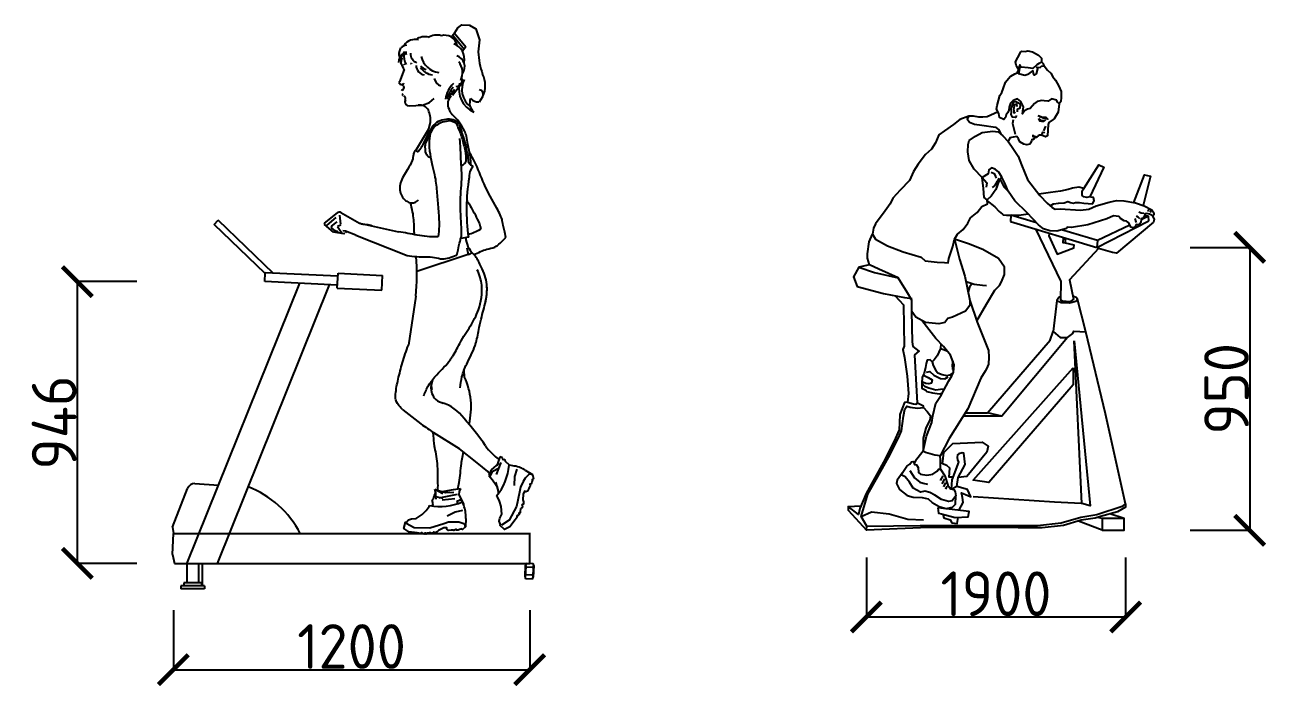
# Model space of a CAD drawing. Header units: millimetres. Extents: x -79936 to 190348, y -17907 to 78730.
# Drawn here: x 148846 to 153018, y 640 to 2861 of the extents above; entities that cross this region are included whole.
import ezdxf

# ---------------------------------------------------------------- set-up
doc = ezdxf.new("R2010")
doc.units = ezdxf.units.MM
doc.styles.add('gost', font='GOST Common.ttf')
doc.dimstyles.new('Copy of GOST', dxfattribs={"dimtxt": 150, "dimasz": 100, "dimexe": 0.18, "dimexo": 0.06, "dimgap": 3, "dimtad": 1, "dimdec": 0, "dimzin": 0, "dimdsep": 46, "dimtxsty": 'gost', "dimblk": 'ARCHTICK', "dimcen": 0.09, "dimclrt": 256, "dimadec": 0, "dimazin": 0, "dimtfac": 1, "dimtdec": 0, "dimtofl": 0, "dimtmove": 0, "dimatfit": 3, "dimldrblk": 'ARCHTICK', "dimfxl": 200, "dimfxlon": 1, "dimtolj": 1, "dimtzin": 0, "dimarcsym": 0})

# ---------------------------------------------------------------- blocks, each defined once
blk = doc.blocks.new('Hex Nut ½ in. -side')
for p, q in [((0, -0.325), (0, 0.325)), ((0.03, 0.216), (0.418, 0.216)), ((0.448, 0.325), (0.448, -0.325)), ((0.03, -0.217), (0.418, -0.217))]:
    blk.add_line(p, q)
for points in [[(0.03, 0.433), (0.418, 0.433)], [(0.418, -0.433), (0.03, -0.433)]]:
    blk.add_lwpolyline(points)
for centre, radius, start, end in [((0.21, 0.325), 0.21, 149.0201, 210.9799), ((0.796, 0), 0.796, 164.2217, 195.7782), ((0.238, 0.325), 0.21, 329.0201, 30.97992), ((-0.348, 0), 0.796, 344.2218, 15.77825), ((0.21, -0.325), 0.21, 149.0201, 210.9799), ((0.238, -0.325), 0.21, 329.0201, 30.97991)]:
    blk.add_arc(centre, radius, start, end)
blk = doc.blocks.new('_ArchTick')
at = {"color": 0, "linetype": 'ByBlock', "const_width": 0.15}
blk.add_lwpolyline([(-0.5, -0.5), (0.5, 0.5)], dxfattribs=at)
blk = doc.blocks.new('*D457')
at = {"color": 0, "lineweight": -2, "transparency": 16777216}
for p, q in [((149345.4, 895.6), (149345.4, 695.4)), ((150543.1, 895.6), (150543.1, 695.4)), ((149345.4, 695.6), (150543.1, 695.6))]:
    blk.add_line(p, q, dxfattribs=at)
at = {"layer": 'Defpoints', "color": 0, "transparency": 16777216}
for p in [(149345.4, 1152.9), (150543.1, 1152.9), (150543.1, 695.6)]:
    blk.add_point(p, dxfattribs=at)
at = {"color": 0, "lineweight": -2, "transparency": 16777216, "xscale": 100, "yscale": 100, "zscale": 100, "rotation": 180}
blk.add_blockref('_ArchTick', (149345.4, 695.6), dxfattribs=at)
at = {"color": 0, "lineweight": -2, "transparency": 16777216, "xscale": 100, "yscale": 100, "zscale": 100}
blk.add_blockref('_ArchTick', (150543.1, 695.6), dxfattribs=at)
at = {"transparency": 16777216, "insert": (149944.2, 773.6), "char_height": 150, "attachment_point": 5, "style": 'gost'}
blk.add_mtext('\\A1;1200', dxfattribs=at)
blk = doc.blocks.new('*D458')
at = {"color": 0, "lineweight": -2, "transparency": 16777216}
for p, q in [((149222.5, 1998.9), (149022.3, 1998.9)), ((149022.5, 1998.9), (149022.5, 1052.6)), ((149222.5, 1052.6), (149022.3, 1052.6))]:
    blk.add_line(p, q, dxfattribs=at)
at = {"layer": 'Defpoints', "color": 0, "transparency": 16777216}
for p in [(149652.1, 1998.9), (149022.5, 1052.6), (149652.1, 1052.6)]:
    blk.add_point(p, dxfattribs=at)
at = {"color": 0, "lineweight": -2, "transparency": 16777216, "xscale": 100, "yscale": 100, "zscale": 100}
for p, rotation in [((149022.5, 1998.9), 90), ((149022.5, 1052.6), 270)]:
    blk.add_blockref('_ArchTick', p, dxfattribs=dict(at, rotation=rotation))
at = {"transparency": 16777216, "insert": (148944.5, 1525.8), "char_height": 150, "attachment_point": 5, "rotation": 90, "style": 'gost'}
blk.add_mtext('\\A1;946', dxfattribs=at)
blk = doc.blocks.new('*D460')
at = {"color": 0, "lineweight": -2, "transparency": 16777216}
for p, q in [((152762.9, 2113.9), (152963, 2113.9)), ((152962.9, 2113.9), (152962.9, 1163.8)), ((152762.9, 1163.8), (152963, 1163.8))]:
    blk.add_line(p, q, dxfattribs=at)
at = {"layer": 'Defpoints', "color": 0, "transparency": 16777216}
for p in [(152449.5, 2113.9), (152427, 1163.8), (152962.9, 1163.8)]:
    blk.add_point(p, dxfattribs=at)
at = {"color": 0, "lineweight": -2, "transparency": 16777216, "xscale": 100, "yscale": 100, "zscale": 100}
for p, rotation in [((152962.9, 2113.9), 90), ((152962.9, 1163.8), 270)]:
    blk.add_blockref('_ArchTick', p, dxfattribs=dict(at, rotation=rotation))
at = {"transparency": 16777216, "insert": (152884.9, 1638.9), "char_height": 150, "attachment_point": 5, "rotation": 90, "style": 'gost'}
blk.add_mtext('\\A1;950', dxfattribs=at)
blk = doc.blocks.new('*D461')
at = {"color": 0, "lineweight": -2, "transparency": 16777216}
for p, q in [((151674.4, 1072.6), (151674.4, 872.4)), ((152545.8, 1072.6), (152545.8, 872.4)), ((151674.4, 872.6), (152545.8, 872.6))]:
    blk.add_line(p, q, dxfattribs=at)
at = {"layer": 'Defpoints', "color": 0, "transparency": 16777216}
for p in [(152545.8, 1241.4), (151674.4, 1163.7), (152545.8, 872.6)]:
    blk.add_point(p, dxfattribs=at)
at = {"color": 0, "lineweight": -2, "transparency": 16777216, "xscale": 100, "yscale": 100, "zscale": 100, "rotation": 180}
blk.add_blockref('_ArchTick', (151674.4, 872.6), dxfattribs=at)
at = {"color": 0, "lineweight": -2, "transparency": 16777216, "xscale": 100, "yscale": 100, "zscale": 100}
blk.add_blockref('_ArchTick', (152545.8, 872.6), dxfattribs=at)
at = {"transparency": 16777216, "insert": (152110.1, 950.6), "char_height": 150, "attachment_point": 5, "style": 'gost'}
blk.add_mtext('\\A1;1900', dxfattribs=at)

msp = doc.modelspace()

# ---------------------------------------------------------------- linework, layer by layer
for p, q in [((150278.577, 2820.569), (150289.791, 2832.811)), ((150284.184, 2826.69), (150322.664, 2779.888)), ((150289.791, 2832.811), (150328.159, 2787.236)), ((150104.25, 2767.238), (150110.188, 2783.986)), ((150130.24, 2768.6), (150119.283, 2769.013)), ((150328.159, 2787.236), (150317.168, 2772.539)), ((150120.356, 2713.525), (150114.714, 2725.203)), ((150122.255, 2725.757), (150119.713, 2728.643)), ((150120.466, 2711.063), (150104.858, 2669.756)), ((150104.858, 2669.756), (150103.499, 2666.356)), ((150103.499, 2666.356), (150104.179, 2664.656)), ((150104.179, 2664.656), (150105.878, 2663.636)), ((150105.878, 2663.636), (150107.916, 2662.276)), ((150107.916, 2662.276), (150118.449, 2658.536)), ((150116.143, 2662.45), (150118.182, 2663.81)), ((150118.182, 2663.81), (150120.56, 2663.47)), ((150289.833, 2643.611), (150271.862, 2617.74)), ((150283.141, 2624.496), (150313.265, 2663.787)), ((150131.844, 2590.102), (150140.464, 2589.336)), ((150140.464, 2589.336), (150160.347, 2590.306)), ((150160.347, 2590.306), (150182.655, 2591.762)), ((150182.655, 2591.762), (150205.934, 2600.498)), ((150205.934, 2600.498), (150221.745, 2613.948)), ((150160.257, 2439.461), (150203.888, 2511.406)), ((150203.888, 2511.406), (150209.095, 2533.764)), ((150295.58, 2530.715), (150281.771, 2536.501)), ((149853.535, 2194.857), (149896.54, 2229.523)), ((149891.523, 2214.151), (149861.15, 2188.33)), ((149891.523, 2214.151), (149861.15, 2188.33)), ((149904.045, 2222.437), (149907.25, 2192.345)), ((149908.388, 2230.46), (149970.566, 2194.816)), ((152160.331, 2221.842), (152158.528, 2201.012)), ((152246.428, 2196.78), (152159.826, 2221.833)), ((152622.5, 2218.346), (152598.03, 2206.767)), ((152622.5, 2218.346), (152609.789, 2220.977)), ((152623.538, 2203.361), (152622.5, 2218.346)), ((149482.356, 2191.139), (149496.245, 2205.53)), ((149653.468, 2025.99), (149482.356, 2191.139)), ((149681.696, 2026.54), (149496.245, 2205.53)), ((149883.508, 2164.841), (149853.483, 2190.177)), ((149888.765, 2169.064), (149877.057, 2179.947)), ((149877.219, 2184.531), (149895.798, 2199.494)), ((149877.219, 2184.531), (149895.798, 2199.494)), ((149907.629, 2188.783), (149896.803, 2184.145)), ((149896.803, 2184.145), (149912.246, 2160.326)), ((149970.566, 2194.816), (150101.752, 2166.378)), ((152158.528, 2201.012), (152449.497, 2113.946)), ((152451.538, 2137.445), (152330.107, 2172.573)), ((152449.497, 2113.946), (152623.538, 2203.361)), ((152559.96, 2188.751), (152451.538, 2137.445)), ((149918.453, 2159.351), (149883.508, 2164.841)), ((149895.007, 2167.155), (149888.765, 2169.064)), ((149924.191, 2168.154), (149914.294, 2168.875)), ((149925.184, 2166.409), (149923.28, 2163.179)), ((149958.707, 2154.955), (149924.191, 2168.154)), ((149958.707, 2154.955), (150130.524, 2087.109)), ((150336.791, 2147.988), (150311.392, 2143.959)), ((152451.538, 2137.445), (152449.497, 2113.946)), ((150335.862, 2090.271), (150163.324, 2033.265)), ((149652.142, 1998.939), (149653.611, 2028.903)), ((149898.317, 2016.907), (149653.611, 2028.903)), ((149896.358, 1976.955), (149898.806, 2026.895)), ((149898.806, 2026.895), (150048.626, 2019.55)), ((150046.178, 1969.61), (150048.626, 2019.55)), ((149390.394, 1050.618), (149770.473, 1993.138)), ((149493.062, 1052.635), (149870.353, 1988.241)), ((149896.848, 1986.943), (149652.142, 1998.939)), ((149896.358, 1976.955), (150046.178, 1969.61)), ((150160.391, 1949.802), (150135.347, 1785.701)), ((150211.236, 1646.705), (150217.178, 1670.301)), ((150323.988, 1678.425), (150322.646, 1702.721)), ((150215.954, 1618.723), (150217.828, 1617.616)), ((150116.936, 1568.776), (150177.488, 1521.062)), ((150306.945, 1437.817), (150220.989, 1491.258)), ((150366.26, 1389.991), (150306.945, 1437.817)), ((150402.305, 1360.911), (150366.26, 1389.991)), ((150439.099, 1389.19), (150412.85, 1366.578)), ((150430.953, 1351.202), (150447.246, 1390.999)), ((150442.72, 1409.993), (150432.763, 1380.145)), ((150450.866, 1408.184), (150442.72, 1409.993)), ((150454.487, 1399.139), (150450.866, 1408.184)), ((150460.823, 1401.853), (150454.487, 1399.139)), ((150461.728, 1394.617), (150460.823, 1401.853)), ((150474.938, 1382.138), (150461.728, 1394.617)), ((150474.938, 1382.138), (150474.938, 1382.138)), ((150407.844, 1353.447), (150402.305, 1360.911)), ((150412.85, 1366.578), (150405.609, 1347.584)), ((150405.609, 1347.584), (150417.376, 1333.113)), ((150409.166, 1343.209), (150419.186, 1362.056)), ((150419.186, 1362.056), (150438.194, 1372.005)), ((149342.464, 1174), (149393.22, 1304.578)), ((149417.746, 1320.49), (149496.998, 1314.974)), ((150224.032, 1301.619), (150251.132, 1287.403)), ((150227.42, 1289.772), (150224.032, 1301.619)), ((150231.401, 1297.753), (150231.928, 1298.701)), ((150231.928, 1298.701), (150260.892, 1290.56)), ((150242.789, 1292.369), (150286.237, 1300.509)), ((150286.237, 1300.509), (150310.676, 1304.127)), ((150306.15, 1294.178), (150305.245, 1283.325)), ((150310.676, 1304.127), (150306.15, 1294.178)), ((150417.376, 1333.113), (150430.048, 1315.024)), ((150437.052, 1299.916), (150429.044, 1324.878)), ((150430.048, 1315.024), (150435.479, 1307.788)), ((150438.544, 1288.27), (150437.052, 1299.916)), ((150214.887, 1265.062), (150219.968, 1269.801)), ((150217.935, 1252.877), (150214.887, 1265.062)), ((150216.301, 1245.734), (150217.935, 1252.877)), ((150219.968, 1269.801), (150222.339, 1278.94)), ((150222.339, 1278.94), (150227.42, 1289.772)), ((150227.402, 1276.993), (150227.402, 1290.56)), ((150227.402, 1277.755), (150250.936, 1271.566)), ((150228.307, 1267.948), (150227.402, 1276.993)), ((150238.264, 1272.471), (150299.814, 1285.133)), ((150249.125, 1266.14), (150291.668, 1270.662)), ((150260.892, 1290.56), (150288.047, 1291.465)), ((150305.245, 1283.325), (150308.865, 1275.184)), ((150308.865, 1275.184), (150314.296, 1262.522)), ((150314.296, 1262.522), (150321.537, 1250.764)), ((149341.887, 1082.297), (149345.35, 1152.946)), ((149345.35, 1152.946), (149428.772, 1152.946)), ((149533.513, 1152.946), (150543.139, 1152.946)), ((150543.139, 1052.635), (150543.139, 1152.946)), ((149349.245, 1052.635), (150543.139, 1052.635)), ((149390.394, 1050.618), (149390.394, 987.379)), ((149429.985, 1052.635), (149429.985, 987.379)), ((149443.65, 977.379), (149443.65, 1052.635)), ((149370.394, 977.379), (149370.394, 967.379)), ((149449.985, 977.379), (149370.394, 977.379)), ((149449.985, 967.379), (149370.394, 967.379)), ((149439.985, 987.379), (149380.394, 987.379)), ((149380.394, 987.379), (149380.394, 977.379)), ((149439.985, 987.379), (149439.985, 977.379)), ((149449.985, 977.379), (149449.985, 967.379))]:
    msp.add_line(p, q)
at = {"color": 7}
for p, q in [((151656.638, 1210.569), (151691.981, 1226.262)), ((151691.981, 1226.262), (151751.237, 1218.612)), ((151751.237, 1218.612), (151813.874, 1201.266)), ((151813.874, 1201.266), (151866.878, 1199.054))]:
    msp.add_line(p, q, dxfattribs=at)
for points in [[(150289.791, 2832.811), (150301.482, 2851.028), (150314.509, 2861.157), (150340.574, 2860.432), (150362.293, 2847.411), (150373.879, 2811.24), (150370.256, 2770.003)], [(152150.266, 2567.331), (152144.251, 2559.181), (152142.142, 2550.526), (152136.252, 2543.353), (152122.238, 2550.121), (152119.969, 2563.307), (152111.97, 2578.226), (152113.481, 2589.933), (152122.896, 2624.424), (152130.14, 2634.398), (152134.705, 2646.703), (152141.508, 2668.637), (152157.821, 2687.36), (152160.025, 2689.059), (152172.874, 2696.326), (152181.313, 2700.196), (152186.604, 2710.424), (152181.755, 2718.984), (152177.628, 2725.468), (152175.109, 2736.703), (152182.981, 2751.557), (152193.311, 2770.059), (152195.641, 2772.734), (152208.458, 2772.071), (152217.623, 2773.864), (152233.118, 2770.872), (152252.487, 2759.445), (152263.071, 2749.153), (152262.535, 2737.32), (152255.921, 2732.222), (152247.23, 2726.401), (152233.751, 2714.256), (152218.13, 2716.273), (152194.698, 2719.297), (152189.722, 2726.882), (152187.864, 2720.18), (152189.313, 2716.025), (152186.448, 2701.517), (152185.944, 2697.615), (152207.044, 2691.915), (152220.493, 2696.13), (152233.719, 2706.325), (152234.539, 2697.293), (152239.768, 2691.658), (152246.38, 2696.756), (152250.474, 2713.089), (152246.348, 2719.572), (152258.064, 2718.06), (152262.599, 2722.434), (152271.638, 2723.25), (152269.589, 2730.458), (152262.535, 2737.32)], [(152271.638, 2723.25), (152283.669, 2708.804), (152294.251, 2698.511), (152301.652, 2686.646), (152310.156, 2675.629), (152321.433, 2655.329), (152329.054, 2637.484), (152329.338, 2616.619), (152327.701, 2603.936), (152322.662, 2595.661), (152318.284, 2600.192), (152313.435, 2608.753), (152297.089, 2612.847), (152285.089, 2604.477), (152272.399, 2606.116), (152264.587, 2607.124), (152248.336, 2604.264), (152239.393, 2596.491), (152224.434, 2580.569), (152216.12, 2577.674), (152205.475, 2572.107), (152199.208, 2562.005), (152200.342, 2570.786), (152202.23, 2585.419), (152193.632, 2603.39), (152181.948, 2612.833), (152168.374, 2607.643), (152159.177, 2597.919), (152154.486, 2584.64), (152153.226, 2574.884), (152150.266, 2567.331)], [(152322.662, 2595.661), (152319.136, 2568.344), (152305.249, 2545.341), (152287.739, 2532.723), (152285.88, 2526.021), (152283.048, 2488.697), (152276.685, 2485.551), (152263.521, 2491.218), (152256.561, 2491.124), (152251.302, 2488.828), (152247.87, 2485.303), (152246.515, 2482.503), (152242.611, 2483.007), (152238.957, 2485.462), (152238.579, 2482.535), (152238.075, 2478.633), (152232.69, 2475.36), (152230.737, 2475.613), (152229.256, 2471.836), (152226.298, 2464.284), (152223.841, 2460.634), (152213.573, 2457.992), (152203.937, 2460.228), (152190.047, 2467.972), (152185.449, 2478.483), (152180.472, 2486.069), (152167.276, 2483.805), (152157.01, 2481.162), (152150.491, 2469.111), (152162.396, 2453.688), (152184.853, 2420.042), (152195.971, 2390.836), (152215.437, 2341.707), (152257.181, 2288.319), (152282.599, 2262.226), (152298.536, 2247.275), (152308.77, 2241.987), (152325.746, 2242.771), (152393.741, 2238.953), (152421.959, 2242.253), (152447.155, 2252.887), (152490.426, 2265.153), (152514.99, 2270.909), (152539.776, 2270.685), (152578.578, 2263.693), (152607.961, 2252.957), (152634.04, 2239.671), (152640.717, 2229.884), (152640.81, 2222.929), (152637.378, 2219.404), (152626.293, 2225.795), (152616.53, 2227.055), (152610.546, 2226.836), (152609.538, 2219.031), (152604.625, 2211.73), (152598.39, 2209.559), (152598.138, 2207.608), (152596.753, 2196.877), (152590.863, 2189.703), (152583.903, 2189.61), (152581.1, 2190.963), (152578.266, 2184.386), (152571.653, 2179.288), (152562.992, 2181.398), (152556.944, 2196.065), (152548.787, 2202.078), (152540.977, 2203.086), (152528.065, 2210.704), (152522.961, 2217.312), (152505.387, 2219.581), (152482.273, 2209.672), (152419.191, 2190.044), (152364.328, 2180.264), (152350.66, 2182.029), (152347.101, 2177.529), (152314.096, 2167.904), (152291.515, 2169.827), (152269.438, 2175.652), (152253.375, 2189.627), (152214.825, 2229.318), (152173.471, 2270.362), (152150.764, 2302.056), (152139.393, 2329.313), (152130.07, 2349.36), (152119.394, 2335.862), (152109.884, 2308.325), (152094.044, 2285.575), (152080.564, 2273.429), (152070.708, 2281.644), (152068.627, 2311.667), (152063.398, 2348.048), (152036.28, 2376.346), (152020.154, 2405.207), (152015.019, 2434.632), (152016.214, 2459.275), (152019.93, 2472.68), (152040.748, 2487.846), (152063.14, 2499.833), (152099.421, 2504.076), (152116.993, 2501.808), (152133.182, 2488.807), (152150.491, 2469.111)], [(152178.624, 2556.337), (152175.79, 2549.76), (152165.052, 2551.146), (152161.178, 2559.581), (152162.186, 2567.386), (152160.767, 2579.471), (152169.648, 2602.129), (152176.859, 2604.173), (152189.898, 2597.531), (152191.693, 2588.372), (152188.607, 2579.845), (152181.269, 2576.825), (152181.239, 2568.894)], [(152181.553, 2586.706), (152179.632, 2594.888), (152172.42, 2592.844), (152170.057, 2582.239), (152169.176, 2575.41), (152169.901, 2573.333), (152169.869, 2565.402), (152173.049, 2566.975), (152175.254, 2568.674)], [(152018.541, 2554.19), (151988.339, 2543.211), (151967.271, 2526.094), (151936.786, 2505.234), (151918.174, 2491.767), (151906.837, 2465.459), (151893.074, 2443.431), (151872.982, 2426.188), (151848.923, 2393.588), (151832.83, 2368.886), (151819.038, 2338.928), (151788.017, 2306.235), (151763.611, 2278.637), (151754.143, 2260.624), (151737.201, 2237.023), (151704.669, 2192.623), (151697.899, 2178.619), (151695.254, 2158.132), (151704.955, 2141.011), (151745.771, 2118.88), (151797.831, 2099.266), (151858.931, 2080.469), (151872.317, 2068.823), (151912.472, 2064.631), (151937.132, 2063.431), (151949.823, 2061.793), (151951.711, 2076.426), (151964.812, 2116.392), (151971.015, 2141.38), (151981.093, 2157.931), (151999.957, 2173.35), (152015.672, 2195.125), (152023.921, 2212.904), (152047.068, 2230.746), (152062.531, 2250.569), (152081.617, 2260.008), (152080.564, 2273.429)], [(152116.983, 2568.877), (152080.806, 2552.104), (152065.783, 2551.067), (152052.838, 2550.755), (152034.414, 2554.125), (152018.541, 2554.19), (152013.502, 2545.914), (152020.904, 2534.048), (152037.974, 2527.878), (152062.256, 2523.751), (152108.144, 2517.828), (152119.827, 2508.385), (152126.597, 2494.095)], [(152252.875, 2547.142), (152256.749, 2538.707), (152262.606, 2537.951), (152270.543, 2537.919), (152278.007, 2541.915)], [(152252.875, 2547.142), (152260.055, 2541.256), (152266.889, 2540.374), (152273.723, 2539.492), (152278.007, 2541.915)], [(152167.822, 2541.863), (152165.336, 2530.281), (152174.596, 2494.372)], [(152276.288, 2520.918), (152270.243, 2504.837)], [(152233.804, 2491.688), (152234.278, 2487.659), (152234.75, 2483.631)], [(152238.434, 2489.107), (152242.088, 2486.651), (152244.892, 2485.297)], [(152266.779, 2493.382), (152265.204, 2496.561), (152267.661, 2500.211), (152271.565, 2499.707), (152273.392, 2498.48)], [(152130.07, 2349.36), (152119.393, 2366.609), (152107.833, 2377.026), (152095.394, 2380.616), (152085.6, 2373.946), (152083.837, 2360.288), (152063.398, 2348.048), (152079.081, 2331.147), (152077.192, 2316.513)], [(152405.296, 2311.927), (152455.585, 2391.379), (152472.372, 2383.271), (152425.418, 2283.588)], [(152093.631, 2366.959), (152103.867, 2361.67), (152108.591, 2352.133), (152111.993, 2347.727)], [(152119.802, 2346.719), (152114.261, 2334.541), (152105.664, 2321.764), (152096.845, 2314.968)], [(152124.044, 2341.74), (152136.432, 2316.932), (152150.019, 2303.843)], [(152572.917, 2264.713), (152609.761, 2357.614), (152629.002, 2353.15), (152604.624, 2254.176)], [(152292.632, 2252.813), (152303.437, 2259.729), (152319.66, 2262.587), (152339.655, 2263.965), (152351.004, 2267.451), (152360.498, 2264.245), (152369.144, 2262.138), (152377.32, 2264.054), (152390.241, 2264.367), (152405.833, 2262.354), (152434.223, 2259.679), (152439.504, 2269.888), (152437.962, 2280.978), (152430.166, 2281.984), (152425.418, 2283.588), (152415.17, 2280.95), (152405.551, 2283.182), (152399.231, 2287.958), (152400.267, 2303.666), (152405.296, 2311.927), (152388.006, 2316.14), (152367.76, 2312.813), (152352.261, 2307.882), (152326.763, 2302.263), (152293.469, 2297.65), (152254.281, 2292.028)], [(152080.828, 2270.067), (152105.939, 2249.581), (152120.747, 2233.808), (152131.564, 2225.481), (152134.235, 2223.156), (152144.956, 2221.772), (152159.826, 2221.833), (152186.644, 2222.331), (152217.847, 2226.207)], [(152636.232, 2220.065), (152641.836, 2206.939), (152639.729, 2198.3), (152515.361, 2094.552), (152501.718, 2096.314), (152454.967, 2110.27), (152357.165, 2005.073), (152370.586, 1940.174), (152358.483, 1930.845), (152333.991, 1933.016), (152328.521, 1936.693), (152329.593, 1998.732), (152243.495, 2175.587)], [(152576.785, 2211.356), (152580.281, 2199.996), (152581.006, 2197.918)], [(152580.847, 2219.759), (152587.303, 2215.95), (152592.658, 2211.291)], [(152590.547, 2233.385), (152597.979, 2229.45), (152606.766, 2228.315)], [(152620.37, 2241.436), (152622.419, 2234.23)], [(152626.826, 2237.627), (152629.977, 2231.27)], [(151971.015, 2141.38), (151987.075, 2074.028), (152005.501, 2017.193), (152022.734, 1935.761), (152022.546, 1918.953), (152007.236, 1900.138), (151964.007, 1879.976), (151948.508, 1875.046), (151937.851, 1861.57), (151918.454, 1857.143), (151873.496, 1861.956), (151841.019, 1879.02), (151826.714, 1898.688), (151827.593, 1936.199), (151812.941, 1960.863), (151781.814, 2011.415), (151716.233, 2040.673), (151685.454, 2055.538), (151678.346, 2077.247), (151678.283, 2092.107), (151683.437, 2132.036), (151695.254, 2158.132)], [(152045.496, 1866.732), (152078.545, 1922.919), (152106.398, 1969.819), (152121.33, 1985.713), (152128.812, 1997.619), (152139.029, 2023.032), (152138.148, 2046.908), (152118.151, 2076.222), (152065.616, 2106.766), (152017.544, 2125.843), (151980.415, 2137.567), (151971.015, 2141.38)], [(152289.611, 2161.788), (152288.026, 2152.612), (152315.819, 2091.598), (152371.969, 2112.073), (152373.226, 2121.811), (152344.238, 2127.533), (152343.937, 2145.532)], [(152344.238, 2127.533), (152335.466, 2128.666), (152337.281, 2147.524)], [(151685.454, 2055.538), (151648.696, 2047.127), (151631.627, 2014.677), (151643.324, 1982.474), (151732.453, 1959.088), (151803.097, 1946.008), (151827.9, 1942.326)], [(151648.696, 2047.127), (151701.891, 2029.369), (151781.814, 2011.415)], [(152009.299, 1999.243), (152036.759, 1990.689), (152065.023, 1987.041), (152077.693, 1985.405)], [(152029.528, 1992.942), (152021.607, 1980.764), (152016.687, 1964.333)], [(151770.345, 1952.072), (151798.853, 1920.813), (151801.721, 1781.829), (151797.288, 1770.52), (151802.791, 1744.066), (151811.565, 1681.548), (151815.844, 1622.58), (151813.172, 1594.212), (151832.287, 1588.774), (151841.059, 1587.642), (151846.435, 1590.908), (151837.561, 1752.449), (151852.117, 1765.422), (151831.336, 1780.976), (151829.324, 1796.088), (151826.714, 1898.688)], [(152022.734, 1935.761), (152046.944, 1862.339), (152085.21, 1767.301), (152086.342, 1745.372), (152085.274, 1721.748), (152078.263, 1705.821), (152073.359, 1698.532), (152059.396, 1674.793), (152015.354, 1571.567), (151952.921, 1471.706), (151922.585, 1413.245), (151905.042, 1415.51), (151873.508, 1424.532), (151865.24, 1429.56), (151876.65, 1479.571), (151894.505, 1525.781), (151897.396, 1548.181), (151907.801, 1590.402), (151926.191, 1617.73), (151951.248, 1665.982), (151961.307, 1682.505), (151966.839, 1694.662), (151969.982, 1719.009), (151957.437, 1752.312), (151933.417, 1781.155), (151908.144, 1807.98), (151860.869, 1868.591)], [(152314.5, 1935.532), (152302.022, 1831.202), (152325.225, 1811.375), (152350.942, 1811.025), (152368.548, 1824.595), (152371.502, 1832.134), (152411.838, 1829.898), (152384.357, 1939.386)], [(152328.731, 1948.837), (152320.755, 1945.616), (152314.5, 1935.532), (152329.464, 1928.65), (152357.004, 1927.075), (152378.604, 1933.198), (152384.357, 1939.386), (152379.263, 1945.984), (152368.512, 1950.205)], [(152007.158, 1558.457), (152081.564, 1558.586), (152292.414, 1802.655), (152302.022, 1831.202)], [(152350.942, 1811.025), (152129.54, 1546.452), (152081.564, 1558.586)], [(152545.278, 1252.39), (152477.945, 1555.142), (152411.838, 1829.898)], [(151923.678, 1774.793), (151912.485, 1749.505), (151902.803, 1735.903), (151896.076, 1729.841), (151898.466, 1717.651), (151908.15, 1700.559), (151915.067, 1692.736), (151929.183, 1686.953), (151943.676, 1684.093), (151955.749, 1685.504), (151965.312, 1691.307)], [(151924.755, 1790.35), (151923.678, 1774.793), (151936.944, 1770.11), (151945.331, 1766.849)], [(151896.076, 1729.841), (151888.908, 1735.716), (151878.91, 1735.027), (151875.452, 1723.592), (151873.692, 1709.957), (151868.379, 1691.832), (151861.496, 1676.879), (151861.056, 1658.124), (151869.67, 1648.101), (151884.762, 1642.192), (151907.649, 1635.277), (151923.747, 1637.16), (151936.916, 1638.382)], [(151964.777, 1732.825), (151962.946, 1718.239), (151964.362, 1706.174), (151967.506, 1699.828)], [(151868.375, 1684.116), (151882.239, 1676.385), (151896.104, 1668.654), (151893.748, 1658.069), (151884.473, 1655.305), (151873.752, 1656.689), (151860.61, 1662.346)], [(151876.706, 1694.921), (151887.93, 1697.433), (151901.166, 1684.833), (151923.55, 1674.023), (151938.169, 1672.136), (151948.92, 1678.668)], [(151861.056, 1658.124), (151860.868, 1641.316), (151873.883, 1634.686), (151877.28, 1630.287), (151896.394, 1624.849), (151920.76, 1621.704), (151929.338, 1623.789)], [(151613.376, 1243.877), (151612.716, 1231.09), (151674.371, 1163.726), (151676.131, 1177.36), (151656.638, 1210.569), (151679.113, 1284.896), (151712.247, 1342.005), (151754.844, 1418.684), (151785.807, 1482.014), (151792.818, 1497.941), (151799.104, 1546.635), (151804.196, 1570.73), (151810.452, 1580.813), (151821.895, 1577.356), (151846.261, 1574.21), (151866.255, 1575.59), (151865.91, 1580.585), (151846.435, 1590.908)], [(151813.172, 1594.212), (151803.063, 1592.658), (151787.063, 1553.139), (151786.34, 1524.52), (151784.298, 1501.021), (151767.447, 1462.602), (151731.705, 1392.958), (151673.516, 1287.599), (151652.108, 1236.897), (151648.495, 1216.571), (151613.376, 1243.877), (151655.993, 1246.098)], [(151866.255, 1575.59), (151878.404, 1562.238), (151889.439, 1547.942), (151887.679, 1534.308), (151874.163, 1506.35), (151865.862, 1472.768), (151865.24, 1429.56), (151839.237, 1396.997), (151835.183, 1388.609), (151836.63, 1384.462), (151843.452, 1383.581), (151848.168, 1374.062), (151850.055, 1357.977), (151856.249, 1352.226), (151877.564, 1348.485), (151897.811, 1351.812), (151911.99, 1361.863), (151916.893, 1369.151), (151923.842, 1369.243), (151923.399, 1381.182), (151923.839, 1399.937), (151922.585, 1413.245)], [(152129.54, 1546.452), (151999.896, 1546.842)], [(151930.354, 1387.321), (151934.283, 1425.428), (151964.871, 1455.144), (152063.495, 1459.244), (152083.679, 1446.738), (152079.09, 1426.537), (152011.971, 1344.112), (151982.827, 1340.944)], [(151977.956, 1310.879), (151982.827, 1340.944), (152006.279, 1384.452), (152002.285, 1422.591), (151996.438, 1423.346), (151985.214, 1420.834), (151980.813, 1417.442), (151979.682, 1408.677), (151980.625, 1400.635), (151984.493, 1392.214), (151962.078, 1333.722), (151959.99, 1302.201)], [(151923.842, 1369.243), (151937.77, 1346.654), (151948.617, 1315.55), (151956.854, 1302.606), (151968.55, 1301.096), (151973.392, 1292.55), (151975.655, 1279.387), (151962.546, 1262.268), (151950.349, 1259.882), (151927.461, 1266.797), (151904.604, 1281.628), (151887.94, 1290.71), (151870.65, 1294.922), (151856.376, 1291.814), (151831.318, 1304.949), (151819.088, 1325.34), (151804.532, 1343.061), (151793.34, 1348.466), (151794.22, 1355.283), (151810.158, 1378.968), (151820.91, 1385.502), (151825.939, 1393.763), (151832.038, 1394.956), (151835.183, 1388.609)], [(151965.234, 1341.959), (151952.237, 1341.923), (151955.16, 1372.238), (151944.47, 1381.54), (151930.354, 1387.321)], [(150527.753, 1365.885), (150552.064, 1351.41), (150555.647, 1338.04), (150551.032, 1334.738), (150551.974, 1333.421), (150550.75, 1329.558), (150550.469, 1324.378), (150547.927, 1319.571), (150543.687, 1318.53), (150544.913, 1315.424), (150544.82, 1311.374), (150542.182, 1309.487), (150539.452, 1303.55), (150535.686, 1294.881), (150529.468, 1292.425), (150525.794, 1294.775), (150520.709, 1285.163), (150519.772, 1265.572), (150522.223, 1259.358), (150521.565, 1251.917), (150517.797, 1250.218), (150516.95, 1248.616), (150518.835, 1245.981), (150517.047, 1238.726), (150514.786, 1239.101), (150512.431, 1235.425), (150512.243, 1234.294), (150510.643, 1228.171), (150510.833, 1222.331), (150508.101, 1223.364), (150505.935, 1220.819), (150508.291, 1217.525), (150504.146, 1213.565), (150501.226, 1213.467), (150499.531, 1210.263), (150500.945, 1208.287), (150493.599, 1199.048), (150476.364, 1175.765), (150458.467, 1165.949), (150442.446, 1181.376), (150445.084, 1183.263), (150440.465, 1193.9), (150442.817, 1204.545), (150449.126, 1218.021), (150446.952, 1243.353), (150441.2, 1261.147), (150434.413, 1276.208), (150431.398, 1279.03)], [(150550.745, 1350.466), (150546.599, 1353.475), (150540.381, 1351.019), (150527.949, 1339.138), (150521.357, 1327.451), (150511.847, 1308.698), (150509.025, 1291.742), (150498.674, 1243.508), (150473.626, 1197.706), (150447.628, 1181.099)], [(150499.264, 1368.658), (150492.259, 1343.884), (150490.92, 1313.943)], [(151794.22, 1355.283), (151778.282, 1331.598), (151775.923, 1321.011), (151785.231, 1300.998), (151811.356, 1280.794), (151831.447, 1275.23), (151862.035, 1274.252), (151882.252, 1269.662), (151895.488, 1257.062), (151919.57, 1244.053), (151942.458, 1237.138), (151963.804, 1241.313), (151974.084, 1251.866), (151975.655, 1279.387)], [(151820.218, 1364.798), (151835.844, 1340.009), (151853.702, 1324.833), (151865.273, 1322.348), (151879.64, 1318.513)], [(151931.795, 1346.435), (151922.837, 1330.76)], [(151936.513, 1336.915), (151928.401, 1320.14)], [(151939.876, 1324.6), (151933.966, 1309.52)], [(151945.19, 1312.032), (151940.884, 1301.697)], [(151985.439, 1230.382), (151999.682, 1256.589), (151997.921, 1273.649), (151993.959, 1289.012), (152015.622, 1280.275), (152024.99, 1276.095), (152014.236, 1300.255), (151977.956, 1310.879), (151961.941, 1301.95)], [(151676.131, 1177.36), (151854.84, 1180.131), (151999.521, 1180.266), (152158.949, 1179.488), (152250.12, 1179.601), (152328.919, 1188.24), (152395.788, 1207.331), (152449.454, 1216.245), (152537.45, 1245.48), (152545.278, 1252.39), (152545.844, 1241.426), (152518.116, 1226.194), (152461.495, 1209.74), (152443.921, 1204.088), (152396.481, 1197.34), (152336.685, 1179.317), (152265.351, 1171.694), (152185.151, 1172.145), (152025.723, 1172.923), (151882.018, 1172.663), (151674.371, 1163.726)], [(152033.038, 1277.037), (152307.218, 1259.465), (152396.786, 1254.833)], [(150328.237, 1203.818), (150327.02, 1175.55), (150316.949, 1166.055), (150311.853, 1168.553), (150311.14, 1167.099), (150307.159, 1166.344), (150302.465, 1164.135), (150297.027, 1164.095), (150294.101, 1167.333), (150291.947, 1164.781), (150288.337, 1162.943), (150285.425, 1164.37), (150278.904, 1163.959), (150269.485, 1163.164), (150264.375, 1167.473), (150264.701, 1171.823), (150253.827, 1171.742), (150236.134, 1163.277), (150231.826, 1158.172), (150224.963, 1155.223), (150221.68, 1157.734), (150219.868, 1157.72), (150218.442, 1154.811), (150211.207, 1152.946), (150210.464, 1155.114), (150206.111, 1155.444), (150205.027, 1155.073), (150198.877, 1153.578), (150193.826, 1150.642), (150193.44, 1153.537), (150190.171, 1154.238), (150188.389, 1150.601), (150182.937, 1152.372), (150181.466, 1154.897), (150177.841, 1154.87), (150176.772, 1152.688), (150165.154, 1154.775), (150136.483, 1158.908), (150119.354, 1170.01), (150125.339, 1191.43), (150128.251, 1190.003), (150135.426, 1199.114), (150145.914, 1202.091), (150160.769, 1202.926), (150182.042, 1216.853), (150194.98, 1230.354), (150205.022, 1243.472), (150206.077, 1247.465)], [(150317.169, 1230.215), (150292.035, 1224.635), (150265.04, 1211.615)], [(150325.564, 1176.264), (150326.247, 1181.341), (150321.137, 1185.65), (150304.781, 1190.962), (150291.366, 1191.224), (150270.345, 1190.704), (150254.079, 1185.148), (150206.705, 1171.389), (150154.502, 1171.723), (150127.553, 1186.737)]]:
    msp.add_lwpolyline(points)
at = {"color": 59, "true_color": 0x55552a}
for points in [[(150374.541, 2602.3), (150385.459, 2620.253)], [(149342.464, 1174), (149345.35, 1152.946)], [(149345.35, 1152.946), (150545.35, 1152.946)], [(149341.887, 1082.297), (149349.245, 1052.635)], [(149349.245, 1052.635), (150543.139, 1052.635)]]:
    msp.add_lwpolyline(points, dxfattribs=at)
for points in [[(152252.182, 2557.151), (152266.322, 2551.358), (152277.188, 2550.947), (152284.241, 2544.085), (152275.708, 2547.171), (152268.874, 2548.053), (152258.512, 2552.366)], [(152373.337, 1800.13), (152426.682, 1246.219), (152398.921, 1253.764)], [(152369.507, 1709.046), (152369.164, 1652.655), (152085.945, 1323.867), (152033.442, 1331.635)], [(151915.143, 1238.789), (151916.781, 1220.757), (151927.501, 1219.373), (151973.402, 1206.517), (152016.316, 1208.898), (152019.552, 1226.302)]]:
    msp.add_lwpolyline(points, close=True)
at = {"color": 7}
for points in [[(151931.519, 1218.247), (151934.637, 1205.58), (151956.551, 1198.791), (151961.141, 1188.298), (151979.784, 1186.881), (151983.227, 1207.062)], [(152541.25, 1203.595), (152492.454, 1218.737)], [(152466.473, 1163.726), (152387.506, 1194.635)], [(152466.473, 1203.595), (152452.571, 1206.87)]]:
    msp.add_lwpolyline(points, dxfattribs=at)
msp.add_lwpolyline([(152466.473, 1163.726), (152541.25, 1163.726), (152541.25, 1203.595), (152466.473, 1203.595)], close=True, dxfattribs=at)
for centre, radius, start, end in [((150156.776, 2770.288), 41.839, 73.443066, 147.799854), ((150191.19, 2767.691), 53.688, 76.103503, 124.503949), ((150230.585, 2774.986), 52.071, 72.877834, 124.068151), ((150257.235, 2783.496), 42.778, 14.801279, 105.343751), ((150270.254, 2747.394), 53.228, 345.521836, 70.858166), ((150145.56, 2731.661), 44.066, 127.529293, 176.750642), ((150117.889, 2762.069), 14.586, 159.244985, 216.025956), ((150146.2, 2740.631), 37.518, 135.74362, 190.249082), ((150132.83, 2761.247), 32.09, 98.166568, 134.878106), ((150167.754, 2754.098), 47.788, 166.369716, 212.883427), ((150198.054, 2780.947), 73.719, 190.874327, 196.242183), ((150176.396, 2765.384), 34.447, 179.610269, 245.633822), ((150246.254, 2770.05), 69.784, 192.319082, 262.54226), ((150286, 2720.411), 38.573, 323.418759, 71.85373), ((150589.319, 2773.909), 219.097, 181.02131, 200.972168), ((150023.61, 2674.7), 104.166, 29.001544, 34.670343), ((150139.06, 2735.156), 29.1, 148.208094, 192.547391), ((150117.545, 2712.167), 3.122, 339.301573, 25.786135), ((150198.054, 2780.947), 73.719, 221.282181, 224.444833), ((150193.996, 2725.547), 32.916, 181.480312, 260.751453), ((150223.896, 2750.532), 58.149, 213.791686, 261.922895), ((150202.363, 2743.885), 33.295, 218.524545, 256.847917), ((150256.374, 2700.802), 60.694, 334.142433, 36.760019), ((150252.381, 2686.123), 30.745, 188.989197, 254.811586), ((150294.302, 2676.209), 21.896, 275.190426, 16.203887), ((150387.66, 2644.274), 82.799, 152.392333, 158.589866), ((150387.66, 2644.274), 72.799, 152.392333, 231.792607), ((150304.655, 2657.099), 88.808, 335.488004, 25.613816), ((150116.884, 2638.084), 5.012, 47.665893, 162.031541), ((150117.404, 2627.076), 2.52, 112.519362, 253.859911), ((150110.479, 2651.998), 10.076, 317.375476, 28.066518), ((150342.446, 2601.667), 83.491, 131.907725, 173.066894), ((150399.546, 2563.489), 143.816, 142.109307, 160.127117), ((150387.66, 2644.274), 82.799, 165.531248, 246.808555), ((150368.711, 2626.694), 17.944, 338.964522, 72.061552), ((150115.43, 2612.904), 10.544, 333.180819, 65.968463), ((150136.833, 2602.095), 13.178, 154.454977, 242.049803), ((150132.12, 2593.212), 3.122, 242.049803, 264.916865), ((150174.57, 2560.926), 30.908, 26.431236, 101.152239), ((150302.462, 2595.109), 35.185, 130.831986, 209.733101), ((150380.242, 2598.248), 39.235, 156.73981, 230.058605), ((150371.145, 2639.253), 37.108, 223.430901, 271.979709), ((150135.513, 2542.485), 74.096, 353.24057, 25.7568), ((150304.955, 2585.366), 33.933, 193.128598, 227.129443), ((150144.926, 2411.776), 202.167, 27.649532, 47.360943), ((150264.927, 2479.771), 63.684, 93.786329, 141.159483), ((150271.213, 2502.616), 42.03, 35.608217, 104.456016), ((150272.109, 2513.443), 25, 67.265592, 98.826771), ((151033.036, 2240.417), 702.353, 171.157038, 187.56201), ((149903.15, 2221.323), 10.533, 60.175287, 128.87252), ((149855.439, 2192.495), 3.033, 128.87252, 229.841608), ((149863.115, 2186.018), 3.033, 130.369123, 229.841608), ((149879.122, 2182.169), 3.033, 128.848417, 227.092802), ((149894.96, 2164.352), 2.804, 321.029801, 89.039974), ((149919.07, 2163.816), 3.033, 261.071291, 329.485626), ((150413.219, 2153.374), 85.684, 184.559374, 225.251205), ((150981.638, 2211.42), 657.042, 188.695317, 190.625351), ((150305.991, 2194.144), 108.084, 286.043873, 294.069019), ((149216.15, 2024.764), 947.212, 355.460919, 3.519042), ((150105.293, 1577.968), 240.664, 346.116246, 24.671517), ((150265.753, 1641.842), 54.733, 174.902997, 225.774717), ((150276.593, 1673.571), 86.235, 235.361981, 253.838879), ((150206.594, 1455.917), 142.457, 35.803093, 73.180924), ((150852.885, 2460.215), 1156.792, 234.27797, 236.889974), ((149707.482, 980), 830.999, 34.215626, 42.29831), ((150543.162, 1548.261), 179.586, 214.215626, 234.878443), ((150284.235, 1400.23), 190.647, 320.525662, 354.621491), ((150483.459, 1293.925), 84.5, 58.386212, 70.177891), ((149416.522, 1295.52), 25, 87.193438, 158.758489), ((149479.742, 1001.875), 328.948, 27.339026, 69.192843), ((150243, 1434.502), 190.647, 258.83259, 292.928419), ((150243.878, 1208.692), 84.5, 356.69314, 8.484819)]:
    msp.add_arc(centre, radius, start, end)
for points in [[(150215.323, 2519.71), (150186.772, 2466.733), (150178.042, 2448.746), (150171.802, 2439.462), (150166.061, 2434.344), (150159.159, 2439.749), (150155.645, 2436.311), (150152.196, 2425.541), (150148.231, 2405.737), (150131.774, 2375.676), (150118.626, 2353.166), (150108.7, 2330.516), (150106.568, 2307.159), (150113.105, 2286.395), (150126.965, 2270.674), (150140.827, 2263.874), (150156.122, 2264.333), (150168.808, 2273.34)], [(150345.207, 2390.907), (150343.602, 2418.301), (150335.392, 2460.043), (150330.242, 2487.635), (150324.006, 2505.594)]]:
    msp.add_spline(points, degree=3)
for points, knots in [([(150268.273, 2538.147), (150259.973, 2536.858), (150238.812, 2532.637), (150209.466, 2509.464), (150201.483, 2453.45), (150212.18, 2401.33), (150226.832, 2344.342), (150231.22, 2296.405), (150235.755, 2241.582), (150239.504, 2192.894), (150237.247, 2161.5), (150234.97, 2149.916)], [0.007130877, 0.007130877, 0.007130877, 0.007130877, 0.032248159, 0.071818432, 0.108995205, 0.194396449, 0.231175226, 0.28530774, 0.338359933, 0.396320887, 0.431833231, 0.431833231, 0.431833231, 0.431833231]), ([(150295.58, 2530.715), (150301.262, 2517.814), (150312.93, 2491.319), (150323.205, 2450.423), (150329.901, 2419.557), (150327.463, 2397.67), (150319.682, 2391.52), (150315.239, 2388.312), (150313.953, 2387.398)], [0, 0, 0, 0, 1.68936899, 3.46946069, 5.03412726, 5.50784592, 5.97069995, 6.15999908, 6.15999908, 6.15999908, 6.15999908]), ([(150305.385, 2527.088), (150311.929, 2508.544), (150317.348, 2489.728), (150326.544, 2464.9), (150330.564, 2438.545), (150336.231, 2418.951), (150335.059, 2399.148), (150344.188, 2391.206), (150353.311, 2386.165), (150339.468, 2370.359), (150339.318, 2357.44), (150339.031, 2348.387)], [0, 0, 0, 0, 0.022679013, 0.058749042, 0.079170646, 0.102140762, 0.120844304, 0.133601518, 0.137210331, 0.14902428, 0.177449709, 0.177449709, 0.177449709, 0.177449709]), ([(150209.026, 2414.059), (150204.304, 2417.27), (150193.452, 2424.652), (150192.189, 2443.636), (150191.402, 2459.459), (150195.34, 2466.615), (150208.839, 2495.167)], [0, 0, 0, 0, 0.64263336, 1.4768904, 2.1134469, 2.46610967, 2.46610967, 2.46610967, 2.46610967]), ([(150297.806, 2087.927), (150310.455, 2141.156), (150313.154, 2148.547), (150314.855, 2165.155), (150311.355, 2211.479), (150308.397, 2278.077), (150316.633, 2349.213), (150311.274, 2409.321), (150310.748, 2448.189), (150308.47, 2473.763), (150307.947, 2479.636)], [0.449128856, 0.449128856, 0.449128856, 0.449128856, 0.450475732, 0.472932671, 0.497920117, 0.590333362, 0.672137498, 0.711680299, 0.771010494, 0.788694558, 0.788694558, 0.788694558, 0.788694558]), ([(150462.764, 2147.299), (150450.865, 2200.701), (150450.061, 2208.529), (150444.328, 2224.209), (150420.925, 2264.339), (150389.144, 2322.939), (150366.226, 2388.294), (150346.952, 2421.213), (150341.571, 2430.632)], [0.449128856, 0.449128856, 0.449128856, 0.449128856, 0.450475732, 0.472932671, 0.497920117, 0.590333362, 0.672137498, 0.70465188, 0.70465188, 0.70465188, 0.70465188]), ([(150140.983, 2263.838), (150143.72, 2253.791), (150151.268, 2226.084), (150153.348, 2189.401), (150154.079, 2163.29), (150154.303, 2155.454)], [0, 0, 0, 0, 0.031186587, 0.085995378, 0.109520292, 0.109520292, 0.109520292, 0.109520292]), ([(150331.412, 2272.42), (150333.912, 2268.193), (150346.221, 2247.334), (150364.433, 2216.207), (150376.131, 2186.987), (150379.148, 2175.573)], [0.323621776, 0.323621776, 0.323621776, 0.323621776, 0.338359933, 0.396320887, 0.431833231, 0.431833231, 0.431833231, 0.431833231]), ([(150013.695, 2185.466), (150007.505, 2187.468), (149994.156, 2191.224), (149978.156, 2190.816), (149971.316, 2194.371), (149970.566, 2194.816)], [0.656607359, 0.656607359, 0.656607359, 0.656607359, 0.6761852228, 0.698135332, 0.7009331724, 0.7009331724, 0.7009331724, 0.7009331724]), ([(150379.148, 2175.573), (150378.119, 2174.924), (150364.627, 2166.644), (150349.788, 2160.796), (150335.748, 2156.219)], [0.4318332305, 0.4318332305, 0.4318332305, 0.4318332305, 0.4354939018, 0.4794732304, 0.4794732304, 0.4794732304, 0.4794732304]), ([(150234.97, 2149.916), (150233.76, 2149.782), (150210.546, 2147.503), (150165.453, 2154.685), (150122.873, 2162.813), (150101.752, 2166.378)], [0.431833231, 0.431833231, 0.431833231, 0.431833231, 0.435493902, 0.502034734, 0.566318092, 0.566318092, 0.566318092, 0.566318092]), ([(150355.821, 2089.246), (150370.09, 2096.082), (150392.064, 2107.902), (150424.86, 2112.435), (150445.095, 2127.983), (150456.172, 2140.158), (150462.288, 2146.783), (150462.764, 2147.299)], [0.376043618, 0.376043618, 0.376043618, 0.376043618, 0.423341436, 0.450475732, 0.472932671, 0.497920117, 0.500031192, 0.500031192, 0.500031192, 0.500031192]), ([(150130.524, 2087.109), (150141.535, 2084.812), (150172.502, 2080.682), (150213.003, 2084.711), (150248.472, 2073.146), (150273.469, 2078.28), (150288.755, 2084.387), (150297.151, 2087.671), (150297.806, 2087.927)], [0.330150068, 0.330150068, 0.330150068, 0.330150068, 0.363754663, 0.423341436, 0.450475732, 0.472932671, 0.497920117, 0.500031192, 0.500031192, 0.500031192, 0.500031192]), ([(150393.38, 1925.475), (150398.527, 1946.339), (150403.287, 1992.551), (150384.996, 2039.491), (150366.447, 2077.236), (150355.43, 2089.729), (150352.897, 2092.521)], [20.4654117, 20.4654117, 20.4654117, 20.4654117, 26.65468551, 33.20101074, 37.06808377, 38.19730348, 38.19730348, 38.19730348, 38.19730348]), ([(150282.986, 1746.483), (150290.948, 1758.399), (150314.849, 1806.682), (150341.894, 1845.351), (150375.522, 1904.312), (150387.913, 1981.566), (150374, 2021.486), (150366.417, 2038.848)], [0, 0, 0, 0, 4.30120769, 11.76875625, 18.49704898, 26.65468551, 32.35617988, 32.35617988, 32.35617988, 32.35617988]), ([(150362.832, 1795.022), (150366.891, 1808.766), (150375.358, 1861.972), (150389.685, 1906.932), (150399.536, 1951.724), (150399.842, 1977.489), (150399.812, 1980.582)], [0, 0, 0, 0, 4.30120769, 11.76875625, 18.49704898, 19.40480275, 19.40480275, 19.40480275, 19.40480275]), ([(150309.655, 1641.599), (150310.999, 1654.344), (150313.94, 1682.235), (150333.172, 1729.619), (150354.487, 1766.076), (150361.72, 1791.446), (150362.643, 1795.058)], [0, 0, 0, 0, 3.8271568, 8.37534105, 15.21839555, 16.34248656, 16.34248656, 16.34248656, 16.34248656]), ([(150116.936, 1568.776), (150113.573, 1571.536), (150103.572, 1581.249), (150091.214, 1598.302), (150092.185, 1631.784), (150101.059, 1673.096), (150114.934, 1728.374), (150127.787, 1766.339), (150135.347, 1785.701)], [56.44745001, 56.44745001, 56.44745001, 56.44745001, 57.73970792, 60.52102341, 62.44939735, 67.50723037, 73.27922377, 79.50984639, 79.50984639, 79.50984639, 79.50984639]), ([(150186.604, 1615.805), (150191.676, 1627.574), (150202.775, 1653.329), (150235.224, 1692.854), (150266.413, 1721.327), (150280.861, 1743.399), (150282.817, 1746.574)], [0, 0, 0, 0, 3.8271568, 8.37534105, 15.21839555, 16.34248656, 16.34248656, 16.34248656, 16.34248656]), ([(150233.59, 1298.233), (150233.974, 1301.49), (150235.273, 1313.505), (150233.243, 1340.935), (150235.346, 1385.979), (150226.305, 1429.879), (150220.892, 1458.542), (150218.828, 1492.671)], [13.50793689, 13.50793689, 13.50793689, 13.50793689, 14.49086281, 17.13523516, 21.72224855, 27.97516223, 30.48126441, 30.48126441, 30.48126441, 30.48126441]), ([(150301.923, 1302.832), (150303.114, 1310.001), (150309.342, 1337.65), (150310.707, 1371.867), (150315.206, 1398.102), (150320.311, 1427.04)], [0.043196673, 0.043196673, 0.043196673, 0.043196673, 0.065018184, 0.129238201, 0.144739188, 0.144739188, 0.144739188, 0.144739188]), ([(150512.113, 1373.418), (150505.676, 1376.879), (150491.203, 1379.672), (150477.151, 1381.886), (150470.341, 1382.932)], [19.30115228, 19.30115228, 19.30115228, 19.30115228, 24.3753093, 29.17497628, 29.17497628, 29.17497628, 29.17497628]), ([(150300.338, 1254.767), (150300.597, 1257.067), (150299.66, 1258.926), (150299.351, 1263.423), (150304.98, 1262.706), (150307.274, 1265.561), (150311.675, 1267.442), (150311.93, 1263.723), (150314.098, 1261.403), (150315.556, 1262.168), (150316.021, 1262.448)], [0.10338624, 0.10338624, 0.10338624, 0.10338624, 0.88463791, 1.58288249, 2.58445143, 3.68900595, 4.3738687, 4.99831924, 5.74346506, 6.0916267, 6.0916267, 6.0916267, 6.0916267]), ([(150327.453, 1221.16), (150327.448, 1228.469), (150323.043, 1242.535), (150318.329, 1255.957), (150316.021, 1262.448)], [19.30115228, 19.30115228, 19.30115228, 19.30115228, 24.3753093, 29.17497628, 29.17497628, 29.17497628, 29.17497628])]:
    msp.add_open_spline(points, degree=3, knots=knots)
for points in [[(150214.659, 1636.568), (150213.376, 1645.462), (150212.535, 1654.362), (150211.83, 1663.283)], [(150314.178, 1265.682), (150313.649, 1265.95), (150313.12, 1266.218), (150312.594, 1266.491)]]:
    msp.add_open_spline(points, degree=3)

# ---------------------------------------------------------------- block references
at = {"xscale": 60.48581988812722, "yscale": 60.48581988809686, "zscale": 60.48581988809686, "rotation": 177.1934378643538}
msp.add_blockref('Hex Nut ½ in. -side', (150555.39, 1025.812), dxfattribs=at)

# ---------------------------------------------------------------- dimensions: what is measured, and where the dimension line sits
at = {"color": 7}
for base, p1, p2, picture, middle in [((152962.858, 1163.793), (152449.497, 2113.946), (152426.99, 1163.793), '*D460', (152884.858, 1638.869)), ((149022.473, 1052.635), (149652.142, 1998.939), (149652.142, 1052.635), '*D458', (148944.473, 1525.787))]:
    dim = msp.add_linear_dim(base=base, p1=p1, p2=p2, angle=90, dimstyle='Copy of GOST', dxfattribs=at)
    dim.commit()
    dim.dimension.update_dxf_attribs({"geometry": picture, "text_midpoint": middle})
for base, p1, p2, text, picture, middle in [((152545.844, 872.616), (151674.371, 1163.726), (152545.844, 1241.426), '1900', '*D461', (152110.108, 950.616)), ((150543.139, 695.629), (149345.35, 1152.946), (150543.139, 1152.946), '1200', '*D457', (149944.245, 773.629))]:
    dim = msp.add_linear_dim(base=base, p1=p1, p2=p2, text=text, dimstyle='Copy of GOST', dxfattribs=at)
    dim.commit()
    dim.dimension.update_dxf_attribs({"geometry": picture, "text_midpoint": middle})

doc.saveas('drawing.dxf')
